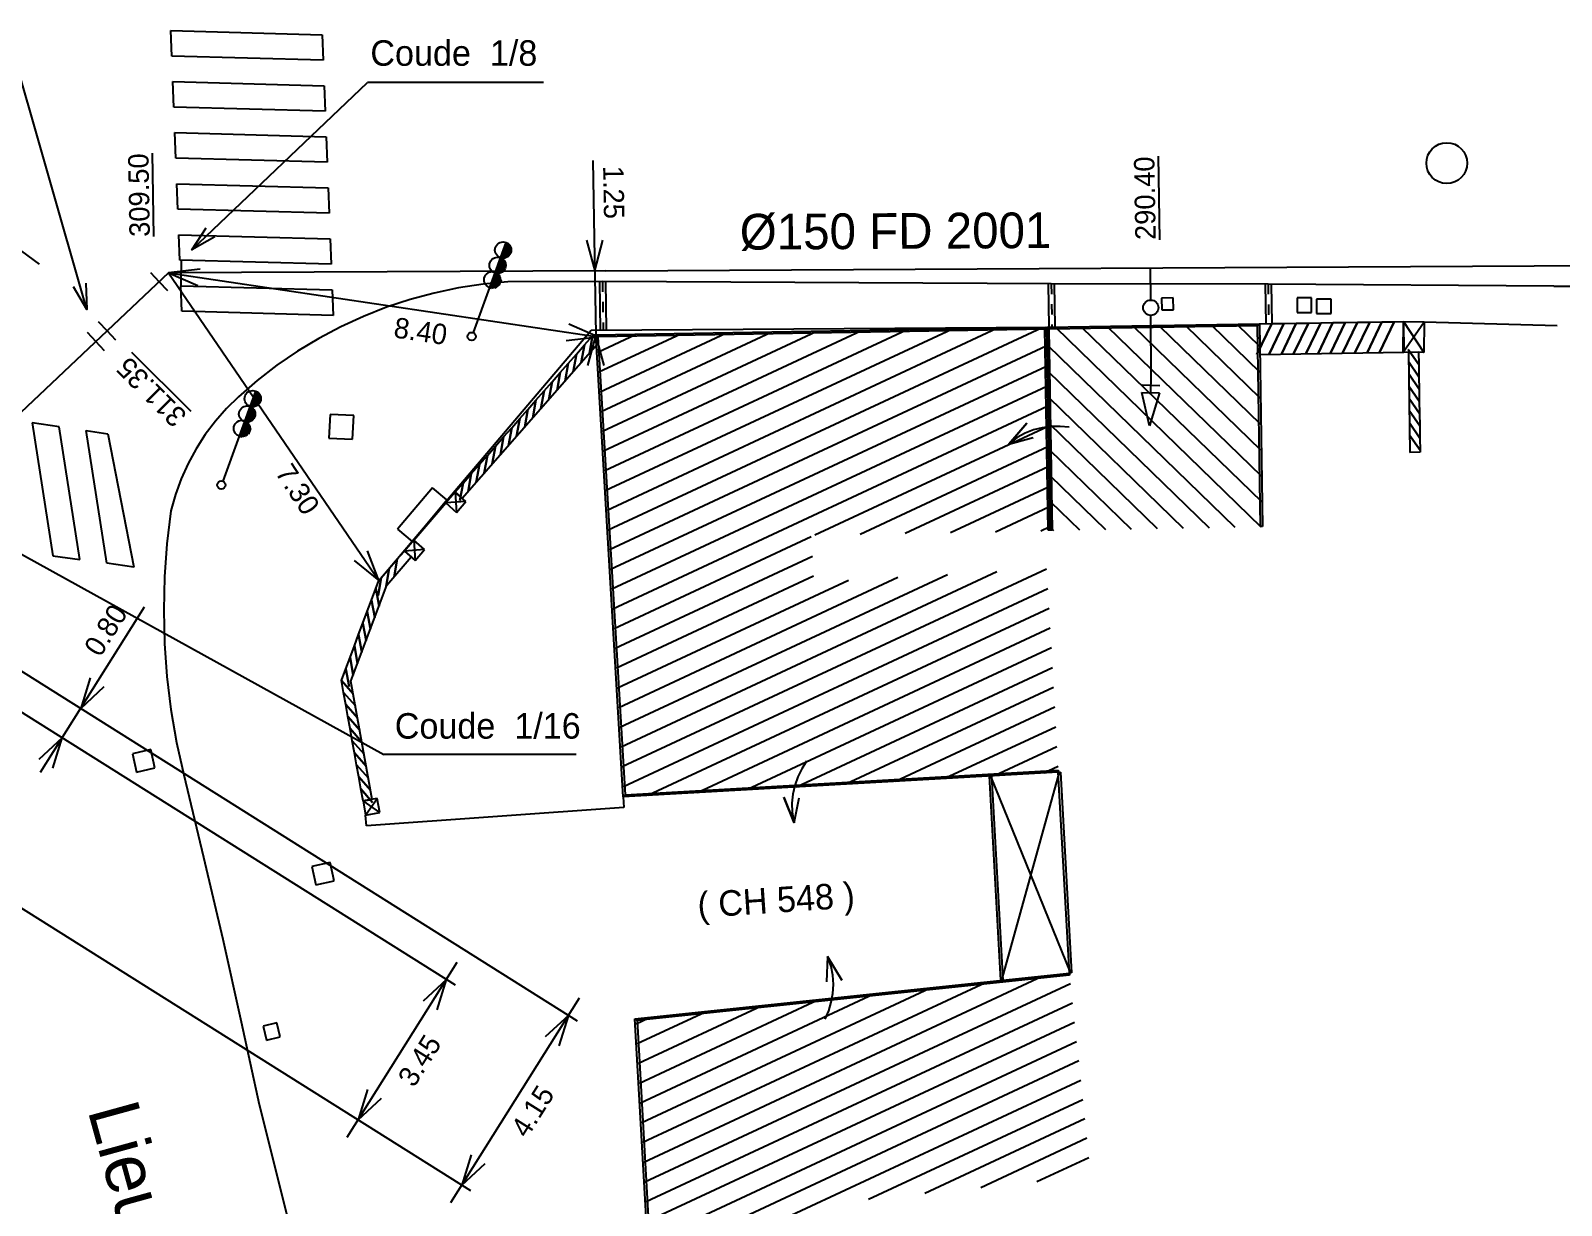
# Model space of a CAD drawing. Extents: x -215 to 206, y -120 to -34.
# Drawn here: x -129.74 to -99.75, y -107.05 to -84.04 of the extents above; entities that cross this region are included whole.
import ezdxf
from ezdxf.enums import TextEntityAlignment as Align

# ---------------------------------------------------------------- set-up
doc = ezdxf.new("R2010")
doc.units = 0
doc.header["$MEASUREMENT"] = 0
for name, color, linetype in [('C_BAT_INDI', 7, 'CONTINUOUS'), ('C_BAT_INDU', 7, 'CONTINUOUS'), ('TOP$BATI', 7, 'CONTINUOUS')]:
    doc.layers.add(name, color=color, linetype=linetype)
doc.styles.add('txt', font='TXT', dxfattribs={"height": 0.2})

# ---------------------------------------------------------------- blocks, each defined once
blk = doc.blocks.new('FLECH')
at = {"layer": 'C_BAT_INDU', "color": 1, "linetype": 'Continuous'}
blk.add_lwpolyline([(-0.1294, 0.483), (0, 0), (0.1294, 0.483)], dxfattribs=at)
blk = doc.blocks.new('FLEC')
at = {"layer": 'C_BAT_INDU', "color": 1, "linetype": 'Continuous', "xscale": 24.99905005097397, "yscale": 24.99905005097397, "zscale": 25.00093132415669, "rotation": 90.00065102824891}
blk.add_blockref('FLECH', (0, 0), dxfattribs=at)
blk = doc.blocks.new('BRANC')
at = {"layer": 'C_BAT_INDU', "color": 5, "linetype": 'Continuous'}
for p, q in [((-24.1355, 0.1509, -0.0006), (-7.9202, 4.518, -0.0013)), ((-7.9196, -4.5168, 0.0002), (-24.1355, 0.1509, -0.0006)), ((-7.9211, -0.0006, -0.0002), (0, 0)), ((-7.9202, 4.518, -0.0013), (-7.9196, -4.5168, 0.0002)), ((-4.2835, 4.5178, -0.0017), (-4.2829, -4.517, -0.0001))]:
    blk.add_line(p, q, dxfattribs=at)
blk = doc.blocks.new('*D14')
at = {"layer": 'C_BAT_INDI', "color": 4, "linetype": 'Continuous'}
blk.add_line((0, 0), (3.4423, 3.2803), dxfattribs=at)
blk.add_lwpolyline([(0.4482, 0.2544), (0, 0), (0.2757, 0.4354)], dxfattribs=at)
blk = doc.blocks.new('*D15')
at = {"layer": 'C_BAT_INDI', "color": 4, "linetype": 'Continuous'}
blk.add_line((0, 0), (-1.5389, 5.3917), dxfattribs=at)
blk.add_lwpolyline([(-0.017, 0.5151), (0, 0), (-0.2574, 0.4465)], dxfattribs=at)
blk = doc.blocks.new('*D16')
at = {"layer": 'C_BAT_INDI', "color": 4, "linetype": 'Continuous'}
blk.add_line((0, 0), (8.5068, -4.699), dxfattribs=at)
blk.add_lwpolyline([(0.3772, -0.3512), (0, 0), (0.4981, -0.1323)], dxfattribs=at)

msp = doc.modelspace()

# ---------------------------------------------------------------- linework, layer by layer
at = {"layer": 'C_BAT_INDI', "color": 4, "linetype": 'Continuous'}
for p, q in [((-119.692, -85.053, 87.146), (-123.135, -85.053, 87.146)), ((-119.048, -98.216, 87.146), (-122.815, -98.216, 87.146))]:
    msp.add_line(p, q, dxfattribs=at)
at = {"layer": 'C_BAT_INDI', "color": 1, "linetype": 'Continuous'}
for p, q in [((-118.724, -86.584, 991.352), (-118.665, -89.997, 991.352)), ((-127.037, -88.784, 991.352), (-122.915, -94.809, 999.814)), ((-127.037, -88.784, 991.352), (-118.622, -90.036, 991.352))]:
    msp.add_line(p, q, dxfattribs=at)
at = {"layer": 'C_BAT_INDI', "color": 5, "linetype": 'Continuous'}
for p, q in [((-118.47, -88.743, 991.352), (-63.352, -88.445, 997.261)), ((-118.47, -88.743, 991.352), (-127.037, -88.784, 991.352)), ((-126.788, -88.533, 991.352), (-126.787, -88.783, 991.352)), ((-107.793, -89.315, 998.871), (-107.796, -88.686, 998.871)), ((-127.037, -88.784, 991.352), (-131.67, -93.156, 999.902)), ((-127.39, -88.774, 991.352), (-127.219, -88.956, 991.352)), ((-127.047, -89.138, 991.352), (-127.219, -88.956, 991.352)), ((-126.786, -89.033, 991.352), (-126.787, -88.783, 991.352)), ((-107.784, -90.813, 998.871), (-107.791, -89.615, 998.871)), ((-128.631, -89.944, 993.776), (-128.459, -90.126, 993.776)), ((-128.412, -89.738, 993.776), (-128.241, -89.92, 993.776)), ((-128.069, -90.102, 993.776), (-128.241, -89.92, 993.776)), ((-128.287, -90.308, 993.776), (-128.459, -90.126, 993.776))]:
    msp.add_line(p, q, dxfattribs=at)
msp.add_circle((-107.792, -89.465, 998.871), 0.15, dxfattribs=at)
at = {"layer": 'C_BAT_INDU', "color": 1, "linetype": 'Continuous'}
for p, q in [((-133.029, -86.083, -283.434), (-129.569, -88.615, 90.109)), ((-134.147, -93.925, 991.553), (-119.027, -103.433, -2.612)), ((-134.282, -94.642, 991.542), (-121.422, -102.729, 145.934)), ((-129.545, -98.566, 652.035), (-127.507, -95.325, 652.035)), ((-137.144, -96.686, 991.352), (-121.12, -106.762, -62.203)), ((-123.536, -105.716, 157.07), (-121.378, -102.284, 157.07)), ((-121.503, -106.994, 8.522), (-118.983, -102.988, 8.522))]:
    msp.add_line(p, q, dxfattribs=at)
at = {"layer": 'TOP$BATI', "color": 7, "linetype": 'Continuous'}
for p, q in [((-126.972, -84.537, 991.352), (-126.992, -84.037, 991.352)), ((-126.992, -84.037, 991.352), (-124.029, -84.118, 991.352)), ((-124.029, -84.118, 991.352), (-124.009, -84.617, 991.352)), ((-124.009, -84.617, 991.352), (-126.972, -84.537, 991.352)), ((-126.932, -85.536, 991.352), (-126.952, -85.037, 991.352)), ((-126.952, -85.037, 991.352), (-123.989, -85.117, 991.352)), ((-123.989, -85.117, 991.352), (-123.969, -85.617, 991.352)), ((-123.969, -85.617, 991.352), (-126.932, -85.536, 991.352)), ((-126.892, -86.536, 991.352), (-126.912, -86.036, 991.352)), ((-126.912, -86.036, 991.352), (-123.949, -86.117, 991.352)), ((-123.949, -86.117, 991.352), (-123.929, -86.616, 991.352)), ((-123.929, -86.616, 991.352), (-126.892, -86.536, 991.352)), ((-126.852, -87.535, 991.352), (-126.872, -87.036, 991.352)), ((-126.872, -87.036, 991.352), (-123.909, -87.116, 991.352)), ((-123.909, -87.116, 991.352), (-123.889, -87.616, 991.352)), ((-123.889, -87.616, 991.352), (-126.852, -87.535, 991.352)), ((-126.812, -88.535, 991.352), (-126.832, -88.035, 991.352)), ((-126.832, -88.035, 991.352), (-123.869, -88.115, 991.352)), ((-123.869, -88.115, 991.352), (-123.849, -88.615, 991.352)), ((-120.425, -88.186, 999.506), (-121.068, -89.953, 999.506)), ((-120.509, -88.475, 999.506), (-120.413, -88.212, 999.506)), ((-120.509, -88.475, 999.506), (-120.413, -88.212, 999.506)), ((-120.413, -88.212, 999.506), (-120.509, -88.475, 999.506)), ((-120.394, -88.218, 999.506), (-120.49, -88.482, 999.506)), ((-120.471, -88.488, 999.506), (-120.376, -88.225, 999.506)), ((-120.453, -88.495, 999.506), (-120.357, -88.232, 999.506)), ((-120.357, -88.232, 999.506), (-120.453, -88.495, 999.506)), ((-120.345, -88.258, 999.506), (-120.427, -88.483, 999.506)), ((-120.42, -88.464, 999.506), (-120.352, -88.276, 999.506)), ((-120.413, -88.212, 999.506), (-120.394, -88.218, 999.506)), ((-120.34, -88.302, 999.506), (-120.401, -88.471, 999.506)), ((-120.394, -88.453, 999.506), (-120.347, -88.321, 999.506)), ((-120.376, -88.225, 999.506), (-120.357, -88.232, 999.506)), ((-120.335, -88.347, 999.506), (-120.369, -88.441, 999.506)), ((-120.357, -88.232, 999.506), (-120.345, -88.258, 999.506)), ((-120.352, -88.276, 999.506), (-120.34, -88.302, 999.506)), ((-120.347, -88.321, 999.506), (-120.335, -88.347, 999.506)), ((-123.849, -88.615, 991.352), (-126.812, -88.535, 991.352)), ((-120.618, -88.775, 999.506), (-120.516, -88.493, 999.506)), ((-120.618, -88.775, 999.506), (-120.516, -88.493, 999.506)), ((-120.516, -88.493, 999.506), (-120.618, -88.775, 999.506)), ((-120.497, -88.5, 999.506), (-120.6, -88.782, 999.506)), ((-120.581, -88.789, 999.506), (-120.478, -88.507, 999.506)), ((-120.466, -88.533, 999.506), (-120.562, -88.796, 999.506)), ((-120.555, -88.777, 999.506), (-120.466, -88.533, 999.506)), ((-120.448, -88.54, 999.506), (-120.536, -88.784, 999.506)), ((-120.529, -88.765, 999.506), (-120.448, -88.54, 999.506)), ((-120.436, -88.565, 999.506), (-120.511, -88.772, 999.506)), ((-120.497, -88.734, 999.506), (-120.449, -88.603, 999.506)), ((-120.43, -88.61, 999.506), (-120.478, -88.741, 999.506)), ((-126.772, -89.534, 991.352), (-126.792, -89.035, 991.352)), ((-126.792, -89.035, 991.352), (-123.829, -89.115, 991.352)), ((-120.871, -89.005, 998.421), (-121.353, -89.078, 998.421)), ((-120.386, -88.96, 998.421), (-120.871, -89.005, 998.421)), ((-120.618, -88.775, 999.506), (-120.728, -89.076, 999.506)), ((-120.728, -89.076, 999.506), (-120.618, -88.775, 999.506)), ((-120.728, -89.076, 999.506), (-120.618, -88.775, 999.506)), ((-120.6, -88.782, 999.506), (-120.709, -89.083, 999.506)), ((-120.709, -89.083, 999.506), (-120.683, -89.071, 999.506)), ((-120.683, -89.071, 999.506), (-120.588, -88.808, 999.506)), ((-120.569, -88.815, 999.506), (-120.665, -89.078, 999.506)), ((-120.665, -89.078, 999.506), (-120.658, -89.059, 999.506)), ((-120.658, -89.059, 999.506), (-120.569, -88.815, 999.506)), ((-120.576, -88.834, 999.506), (-120.658, -89.059, 999.506)), ((-120.658, -89.059, 999.506), (-120.62, -89.073, 999.506)), ((-120.62, -89.073, 999.506), (-120.564, -88.859, 999.506)), ((-120.545, -88.866, 999.506), (-120.613, -89.054, 999.506)), ((-120.613, -89.054, 999.506), (-120.588, -89.042, 999.506)), ((-120.588, -89.042, 999.506), (-120.533, -88.892, 999.506)), ((-120.521, -88.917, 999.506), (-120.562, -89.03, 999.506)), ((-118.535, -88.952, 998.421), (-120.386, -88.96, 998.421)), ((-118.595, -88.953, 999.177), (-118.579, -89.904, 999.177)), ((-118.535, -88.952, 999.177), (-118.532, -89.152, 999.177)), ((-109.742, -88.996, 998.421), (-118.535, -88.952, 998.421)), ((-118.475, -88.951, 999.177), (-118.459, -89.902, 999.177)), ((-109.802, -88.998, 998.814), (-109.79, -89.843, 998.814)), ((-109.742, -88.996, 998.814), (-109.739, -89.197, 998.814)), ((-105.492, -89.003, 998.421), (-109.742, -88.996, 998.421)), ((-109.682, -88.996, 998.814), (-109.67, -89.841, 998.814)), ((-105.552, -89.004, 998.632), (-105.54, -89.779, 998.632)), ((-105.492, -89.003, 998.632), (-105.489, -89.203, 998.632)), ((-99.897, -89.042, 998.421), (-105.492, -89.003, 998.421)), ((-105.432, -89.002, 998.632), (-105.42, -89.778, 998.632)), ((-99.897, -89.042, 998.421), (-95.505, -89.05, 998.421)), ((-123.829, -89.115, 991.352), (-123.809, -89.615, 991.352)), ((-122.301, -89.304, 998.421), (-122.764, -89.456, 998.421)), ((-121.83, -89.178, 998.421), (-122.301, -89.304, 998.421)), ((-121.353, -89.078, 998.421), (-121.83, -89.178, 998.421)), ((-118.528, -89.352, 995.885), (-118.525, -89.552, 995.885)), ((-107.35, -89.274, 998.851), (-107.581, -89.277, 998.851)), ((-107.581, -89.277, 998.851), (-107.578, -89.508, 998.851)), ((-107.347, -89.505, 998.851), (-107.35, -89.274, 998.851)), ((-104.64, -89.274, 998.753), (-104.925, -89.275, 998.753)), ((-104.925, -89.275, 998.753), (-104.924, -89.559, 998.753)), ((-104.64, -89.559, 998.753), (-104.64, -89.274, 998.753)), ((-104.258, -89.296, 998.753), (-104.542, -89.297, 998.753)), ((-104.542, -89.297, 998.753), (-104.542, -89.582, 998.753)), ((-104.257, -89.581, 998.753), (-104.258, -89.296, 998.753)), ((-123.809, -89.615, 991.352), (-126.772, -89.534, 991.352)), ((-123.217, -89.635, 998.421), (-123.66, -89.838, 998.421)), ((-122.764, -89.456, 998.421), (-123.217, -89.635, 998.421)), ((-109.736, -89.397, 995.285), (-109.733, -89.597, 995.285)), ((-107.578, -89.508, 998.851), (-107.347, -89.505, 998.851)), ((-105.486, -89.403, 994.88), (-105.483, -89.603, 994.88)), ((-104.924, -89.559, 998.753), (-104.64, -89.559, 998.753)), ((-104.542, -89.582, 998.753), (-104.257, -89.581, 998.753)), ((-123.66, -89.838, 998.421), (-124.091, -90.066, 998.421)), ((-122.915, -94.809, 999.814), (-118.755, -89.905, 999.814)), ((-118.755, -89.905, 999.814), (-109.83, -89.844, 999.814)), ((-118.665, -89.997, 991.352), (-109.85, -89.844, 991.352)), ((-109.85, -89.884, 991.352), (-118.622, -90.036, 991.352)), ((-118.58, -91.111, 991.352), (-116.115, -89.961, 991.352)), ((-118.557, -91.497, 991.352), (-115.23, -89.946, 991.352)), ((-118.534, -91.884, 991.352), (-114.345, -89.93, 991.352)), ((-118.522, -89.752, 992.593), (-118.519, -89.903, 992.593)), ((-118.511, -92.27, 991.352), (-113.46, -89.915, 991.352)), ((-118.489, -92.657, 991.352), (-112.576, -89.9, 991.352)), ((-118.466, -93.043, 991.352), (-111.691, -89.884, 991.352)), ((-118.443, -93.43, 991.352), (-110.806, -89.869, 991.352)), ((-118.42, -93.817, 991.352), (-109.921, -89.853, 991.352)), ((-109.801, -93.824, 991.352), (-109.87, -89.864, 991.352)), ((-109.87, -89.864, 991.352), (-109.83, -89.864, 991.352)), ((-109.85, -89.844, 991.352), (-109.85, -89.884, 991.352)), ((-109.83, -89.844, 991.352), (-105.662, -89.781, 991.352)), ((-109.761, -93.823, 991.352), (-109.83, -89.844, 991.352)), ((-109.83, -89.844, 991.352), (-109.79, -89.883, 991.352)), ((-109.79, -89.883, 991.352), (-109.83, -89.844, 991.352)), ((-109.83, -89.864, 991.352), (-109.761, -93.823, 991.352)), ((-105.702, -89.822, 991.352), (-109.79, -89.883, 991.352)), ((-109.79, -89.883, 991.352), (-109.721, -93.822, 991.352)), ((-109.73, -89.796, 991.755), (-109.729, -89.842, 991.755)), ((-109.655, -89.855, 991.352), (-105.635, -93.757, 991.352)), ((-109.146, -89.847, 991.352), (-105.624, -93.265, 991.352)), ((-108.637, -89.84, 991.352), (-105.632, -92.756, 991.352)), ((-108.128, -89.832, 991.352), (-105.64, -92.247, 991.352)), ((-107.619, -89.825, 991.352), (-105.647, -91.738, 991.352)), ((-107.11, -89.817, 991.352), (-105.655, -91.229, 991.352)), ((-106.601, -89.809, 991.352), (-105.663, -90.72, 991.352)), ((-106.091, -89.802, 991.352), (-105.67, -90.211, 991.352)), ((-105.423, -89.777, 991.352), (-105.713, -90.382, 991.352)), ((-105.713, -90.382, 991.352), (-105.423, -89.777, 991.352)), ((-105.662, -89.781, 991.352), (-105.702, -89.822, 991.352)), ((-105.702, -89.822, 991.352), (-105.662, -89.781, 991.352)), ((-105.643, -93.751, 991.352), (-105.702, -89.822, 991.352)), ((-105.662, -89.781, 991.352), (-105.423, -89.777, 991.352)), ((-105.662, -89.781, 991.352), (-105.653, -90.381, 991.352)), ((-105.662, -89.781, 991.352), (-105.603, -93.751, 991.352)), ((-105.183, -89.773, 991.352), (-105.473, -90.378, 991.352)), ((-105.473, -90.378, 991.352), (-105.183, -89.773, 991.352)), ((-105.423, -89.777, 991.352), (-105.183, -89.773, 991.352)), ((-104.943, -89.77, 991.352), (-105.233, -90.374, 991.352)), ((-105.233, -90.374, 991.352), (-104.943, -89.77, 991.352)), ((-105.183, -89.773, 991.352), (-104.943, -89.77, 991.352)), ((-104.703, -89.766, 991.352), (-104.993, -90.371, 991.352)), ((-104.993, -90.371, 991.352), (-104.703, -89.766, 991.352)), ((-104.943, -89.77, 991.352), (-104.703, -89.766, 991.352)), ((-104.463, -89.762, 991.352), (-104.753, -90.367, 991.352)), ((-104.753, -90.367, 991.352), (-104.463, -89.762, 991.352)), ((-104.703, -89.766, 991.352), (-104.463, -89.762, 991.352)), ((-104.223, -89.758, 991.352), (-104.513, -90.363, 991.352)), ((-104.513, -90.363, 991.352), (-104.223, -89.758, 991.352)), ((-104.463, -89.762, 991.352), (-104.223, -89.758, 991.352)), ((-103.983, -89.754, 991.352), (-104.273, -90.359, 991.352)), ((-104.273, -90.359, 991.352), (-103.983, -89.754, 991.352)), ((-104.223, -89.758, 991.352), (-103.983, -89.754, 991.352)), ((-103.743, -89.75, 991.352), (-104.033, -90.355, 991.352)), ((-104.033, -90.355, 991.352), (-103.743, -89.75, 991.352)), ((-103.983, -89.754, 991.352), (-103.743, -89.75, 991.352)), ((-103.503, -89.746, 991.352), (-103.793, -90.351, 991.352)), ((-103.793, -90.351, 991.352), (-103.503, -89.746, 991.352)), ((-103.743, -89.75, 991.352), (-103.503, -89.746, 991.352)), ((-103.263, -89.743, 991.352), (-103.553, -90.347, 991.352)), ((-103.553, -90.347, 991.352), (-103.263, -89.743, 991.352)), ((-103.503, -89.746, 991.352), (-103.263, -89.743, 991.352)), ((-103.023, -89.739, 991.352), (-103.313, -90.344, 991.352)), ((-103.313, -90.344, 991.352), (-103.023, -89.739, 991.352)), ((-103.263, -89.743, 991.352), (-103.023, -89.739, 991.352)), ((-103.023, -89.739, 991.352), (-102.843, -89.736, 991.352)), ((-102.85, -90.335, 998.741), (-102.843, -89.736, 998.741)), ((-102.85, -90.335, 998.741), (-102.438, -89.74, 998.741)), ((-102.843, -89.736, 998.741), (-102.833, -90.336, 998.741)), ((-102.843, -89.736, 998.741), (-102.438, -89.74, 998.741)), ((-102.843, -89.736, 998.741), (-102.445, -90.34, 998.741)), ((-102.438, -89.74, 998.741), (-102.445, -90.34, 998.741)), ((-102.438, -89.74, 998.704), (-99.833, -89.816, 998.704)), ((-124.091, -90.066, 998.421), (-124.508, -90.318, 998.421)), ((-121.286, -93.199, 991.352), (-118.629, -90.175, 991.352)), ((-119.045, -90.376, 991.352), (-118.886, -90.196, 991.352)), ((-118.886, -90.196, 991.352), (-118.949, -90.54, 991.352)), ((-118.949, -90.54, 991.352), (-118.886, -90.196, 991.352)), ((-118.886, -90.196, 991.352), (-118.728, -90.015, 991.352)), ((-118.728, -90.015, 991.352), (-118.791, -90.359, 991.352)), ((-118.791, -90.359, 991.352), (-118.728, -90.015, 991.352)), ((-118.728, -90.015, 991.352), (-118.715, -90, 991.352)), ((-118.715, -90, 991.352), (-118.665, -89.997, 991.352)), ((-118.665, -89.997, 991.352), (-118.653, -90.177, 991.352)), ((-118.129, -99.05, 991.352), (-118.665, -89.997, 991.352)), ((-118.665, -89.997, 991.352), (-118.622, -90.036, 991.352)), ((-118.622, -90.036, 991.352), (-118.665, -89.997, 991.352)), ((-118.626, -90.338, 991.352), (-117.885, -89.992, 991.352)), ((-118.622, -90.036, 991.352), (-118.092, -99.008, 991.352)), ((-118.603, -90.724, 991.352), (-117, -89.977, 991.352)), ((-118.397, -94.203, 991.352), (-109.842, -90.214, 991.352)), ((-109.81, -90.207, 991.352), (-106.142, -93.766, 991.352)), ((-124.508, -90.318, 998.421), (-124.911, -90.593, 998.421)), ((-119.362, -90.736, 991.352), (-119.203, -90.556, 991.352)), ((-119.203, -90.556, 991.352), (-119.266, -90.9, 991.352)), ((-119.266, -90.9, 991.352), (-119.203, -90.556, 991.352)), ((-119.203, -90.556, 991.352), (-119.045, -90.376, 991.352)), ((-119.045, -90.376, 991.352), (-119.108, -90.72, 991.352)), ((-119.108, -90.72, 991.352), (-119.045, -90.376, 991.352)), ((-105.653, -90.381, 991.352), (-102.833, -90.336, 991.352)), ((-102.445, -90.34, 998.741), (-102.85, -90.335, 998.741)), ((-102.445, -90.34, 998.741), (-102.85, -90.335, 998.741)), ((-102.541, -90.579, 998.741), (-102.746, -90.282, 998.741)), ((-102.746, -90.282, 998.741), (-102.541, -90.579, 998.741)), ((-102.545, -90.339, 998.741), (-102.745, -90.342, 998.741)), ((-102.745, -90.342, 998.741), (-102.715, -92.301, 998.741)), ((-102.538, -90.819, 998.741), (-102.742, -90.521, 998.741)), ((-102.742, -90.521, 998.741), (-102.538, -90.819, 998.741)), ((-102.545, -90.339, 998.741), (-102.541, -90.579, 998.741)), ((-124.911, -90.593, 998.421), (-125.297, -90.89, 998.421)), ((-119.52, -90.917, 991.352), (-119.362, -90.736, 991.352)), ((-119.362, -90.736, 991.352), (-119.424, -91.081, 991.352)), ((-119.424, -91.081, 991.352), (-119.362, -90.736, 991.352)), ((-118.374, -94.59, 991.352), (-109.835, -90.608, 991.352)), ((-109.801, -90.717, 991.352), (-106.65, -93.775, 991.352)), ((-102.534, -91.059, 998.741), (-102.739, -90.761, 998.741)), ((-102.739, -90.761, 998.741), (-102.534, -91.059, 998.741)), ((-102.541, -90.579, 998.741), (-102.538, -90.819, 998.741)), ((-102.538, -90.819, 998.741), (-102.534, -91.059, 998.741)), ((-125.332, -91.098, 991.352), (-125.975, -92.865, 991.352)), ((-125.297, -90.89, 998.421), (-125.666, -91.209, 998.421)), ((-125.416, -91.387, 991.352), (-125.32, -91.124, 991.352)), ((-125.416, -91.387, 991.352), (-125.32, -91.124, 991.352)), ((-125.32, -91.124, 991.352), (-125.416, -91.387, 991.352)), ((-125.301, -91.131, 991.352), (-125.397, -91.394, 991.352)), ((-125.378, -91.401, 991.352), (-125.283, -91.138, 991.352)), ((-125.36, -91.407, 991.352), (-125.264, -91.144, 991.352)), ((-125.264, -91.144, 991.352), (-125.36, -91.407, 991.352)), ((-125.252, -91.17, 991.352), (-125.334, -91.395, 991.352)), ((-125.32, -91.124, 991.352), (-125.301, -91.131, 991.352)), ((-125.283, -91.138, 991.352), (-125.264, -91.144, 991.352)), ((-125.264, -91.144, 991.352), (-125.252, -91.17, 991.352)), ((-119.837, -91.277, 991.352), (-119.678, -91.097, 991.352)), ((-119.678, -91.097, 991.352), (-119.741, -91.441, 991.352)), ((-119.741, -91.441, 991.352), (-119.678, -91.097, 991.352)), ((-119.678, -91.097, 991.352), (-119.52, -90.917, 991.352)), ((-119.52, -90.917, 991.352), (-119.583, -91.261, 991.352)), ((-119.583, -91.261, 991.352), (-119.52, -90.917, 991.352)), ((-118.352, -94.976, 991.352), (-109.828, -91.002, 991.352)), ((-102.531, -91.298, 998.741), (-102.735, -91.001, 998.741)), ((-102.735, -91.001, 998.741), (-102.531, -91.298, 998.741)), ((-102.534, -91.059, 998.741), (-102.531, -91.298, 998.741)), ((-125.901, -91.44, 998.421), (-126.118, -91.687, 998.421)), ((-125.666, -91.209, 998.421), (-125.901, -91.44, 998.421)), ((-125.525, -91.688, 991.352), (-125.423, -91.406, 991.352)), ((-125.525, -91.688, 991.352), (-125.423, -91.406, 991.352)), ((-125.423, -91.406, 991.352), (-125.525, -91.688, 991.352)), ((-125.404, -91.413, 991.352), (-125.507, -91.695, 991.352)), ((-125.488, -91.701, 991.352), (-125.385, -91.419, 991.352)), ((-125.373, -91.445, 991.352), (-125.469, -91.708, 991.352)), ((-125.462, -91.689, 991.352), (-125.373, -91.445, 991.352)), ((-125.355, -91.452, 991.352), (-125.443, -91.696, 991.352)), ((-125.436, -91.677, 991.352), (-125.355, -91.452, 991.352)), ((-125.327, -91.377, 991.352), (-125.259, -91.189, 991.352)), ((-125.247, -91.214, 991.352), (-125.308, -91.384, 991.352)), ((-125.302, -91.365, 991.352), (-125.254, -91.233, 991.352)), ((-125.242, -91.259, 991.352), (-125.276, -91.353, 991.352)), ((-125.259, -91.189, 991.352), (-125.247, -91.214, 991.352)), ((-125.254, -91.233, 991.352), (-125.242, -91.259, 991.352)), ((-120.154, -91.638, 991.352), (-119.995, -91.457, 991.352)), ((-119.995, -91.457, 991.352), (-120.058, -91.802, 991.352)), ((-120.058, -91.802, 991.352), (-119.995, -91.457, 991.352)), ((-119.995, -91.457, 991.352), (-119.837, -91.277, 991.352)), ((-119.837, -91.277, 991.352), (-119.9, -91.621, 991.352)), ((-119.9, -91.621, 991.352), (-119.837, -91.277, 991.352)), ((-118.329, -95.363, 991.352), (-109.821, -91.396, 991.352)), ((-109.792, -91.227, 991.352), (-107.158, -93.783, 991.352)), ((-102.527, -91.538, 998.741), (-102.731, -91.241, 998.741)), ((-102.731, -91.241, 998.741), (-102.527, -91.538, 998.741)), ((-102.531, -91.298, 998.741), (-102.527, -91.538, 998.741)), ((-129.178, -91.797, 991.352), (-129.706, -91.72, 991.352)), ((-129.706, -91.72, 991.352), (-129.301, -94.324, 991.352)), ((-126.118, -91.687, 998.421), (-126.317, -91.95, 998.421)), ((-125.525, -91.688, 991.352), (-125.635, -91.988, 991.352)), ((-125.635, -91.988, 991.352), (-125.525, -91.688, 991.352)), ((-125.635, -91.988, 991.352), (-125.525, -91.688, 991.352)), ((-125.507, -91.695, 991.352), (-125.616, -91.995, 991.352)), ((-125.59, -91.983, 991.352), (-125.495, -91.72, 991.352)), ((-125.476, -91.727, 991.352), (-125.572, -91.99, 991.352)), ((-125.565, -91.971, 991.352), (-125.476, -91.727, 991.352)), ((-125.483, -91.746, 991.352), (-125.565, -91.971, 991.352)), ((-125.343, -91.478, 991.352), (-125.418, -91.684, 991.352)), ((-125.404, -91.647, 991.352), (-125.356, -91.515, 991.352)), ((-125.337, -91.522, 991.352), (-125.385, -91.654, 991.352)), ((-123.87, -91.557, 999.662), (-123.892, -92.019, 999.662)), ((-123.408, -91.579, 999.662), (-123.87, -91.557, 999.662)), ((-123.43, -92.042, 999.662), (-123.408, -91.579, 999.662)), ((-120.312, -91.818, 991.352), (-120.154, -91.638, 991.352)), ((-120.154, -91.638, 991.352), (-120.217, -91.982, 991.352)), ((-120.217, -91.982, 991.352), (-120.154, -91.638, 991.352)), ((-110.573, -92.137, 991.352), (-110.22, -91.726, 991.352)), ((-110.22, -91.726, 991.352), (-110.573, -92.137, 991.352)), ((-109.783, -91.737, 991.352), (-107.666, -93.792, 991.352)), ((-102.523, -91.778, 998.741), (-102.728, -91.481, 998.741)), ((-102.728, -91.481, 998.741), (-102.523, -91.778, 998.741)), ((-102.52, -92.018, 998.741), (-102.724, -91.721, 998.741)), ((-102.724, -91.721, 998.741), (-102.52, -92.018, 998.741)), ((-102.527, -91.538, 998.741), (-102.523, -91.778, 998.741)), ((-128.773, -94.398, 991.352), (-129.178, -91.797, 991.352)), ((-128.244, -94.472, 991.352), (-128.649, -91.874, 991.352)), ((-128.649, -91.874, 991.352), (-128.224, -91.936, 991.352)), ((-128.224, -91.936, 991.352), (-127.716, -94.546, 991.352)), ((-126.317, -91.95, 998.421), (-126.495, -92.227, 998.421)), ((-125.616, -91.995, 991.352), (-125.59, -91.983, 991.352)), ((-125.572, -91.99, 991.352), (-125.565, -91.971, 991.352)), ((-125.565, -91.971, 991.352), (-125.527, -91.985, 991.352)), ((-125.527, -91.985, 991.352), (-125.471, -91.771, 991.352)), ((-125.452, -91.778, 991.352), (-125.52, -91.966, 991.352)), ((-125.52, -91.966, 991.352), (-125.495, -91.954, 991.352)), ((-125.495, -91.954, 991.352), (-125.44, -91.804, 991.352)), ((-125.428, -91.83, 991.352), (-125.469, -91.942, 991.352)), ((-123.892, -92.019, 999.662), (-123.43, -92.042, 999.662)), ((-120.629, -92.178, 991.352), (-120.471, -91.998, 991.352)), ((-120.471, -91.998, 991.352), (-120.533, -92.342, 991.352)), ((-120.533, -92.342, 991.352), (-120.471, -91.998, 991.352)), ((-120.471, -91.998, 991.352), (-120.312, -91.818, 991.352)), ((-120.312, -91.818, 991.352), (-120.375, -92.162, 991.352)), ((-120.375, -92.162, 991.352), (-120.312, -91.818, 991.352)), ((-114.372, -93.915, 991.352), (-109.815, -91.79, 991.352)), ((-110.573, -92.137, 991.352), (-110.097, -92.005, 991.352)), ((-110.412, -92.007, 991.352), (-110.573, -92.137, 991.352)), ((-110.255, -91.925, 991.352), (-110.412, -92.007, 991.352)), ((-110.089, -91.861, 991.352), (-110.255, -91.925, 991.352)), ((-109.917, -91.817, 991.352), (-110.089, -91.861, 991.352)), ((-109.742, -91.793, 991.352), (-109.917, -91.817, 991.352)), ((-109.564, -91.79, 991.352), (-109.742, -91.793, 991.352)), ((-109.388, -91.808, 991.352), (-109.564, -91.79, 991.352)), ((-102.516, -92.258, 998.741), (-102.721, -91.961, 998.741)), ((-102.721, -91.961, 998.741), (-102.516, -92.258, 998.741)), ((-102.523, -91.778, 998.741), (-102.52, -92.018, 998.741)), ((-102.52, -92.018, 998.741), (-102.516, -92.258, 998.741)), ((-126.495, -92.227, 998.421), (-126.652, -92.517, 998.421)), ((-120.946, -92.539, 991.352), (-120.787, -92.359, 991.352)), ((-120.787, -92.359, 991.352), (-120.85, -92.703, 991.352)), ((-120.85, -92.703, 991.352), (-120.787, -92.359, 991.352)), ((-120.787, -92.359, 991.352), (-120.629, -92.178, 991.352)), ((-120.629, -92.178, 991.352), (-120.692, -92.523, 991.352)), ((-120.692, -92.523, 991.352), (-120.629, -92.178, 991.352)), ((-113.487, -93.9, 991.352), (-109.808, -92.184, 991.352)), ((-109.774, -92.248, 991.352), (-108.174, -93.801, 991.352)), ((-102.516, -92.298, 998.741), (-102.715, -92.301, 998.741)), ((-102.516, -92.258, 998.741), (-102.516, -92.298, 998.741)), ((-126.652, -92.517, 998.421), (-126.788, -92.817, 998.421)), ((-121.104, -92.719, 991.352), (-120.946, -92.539, 991.352)), ((-120.946, -92.539, 991.352), (-121.009, -92.883, 991.352)), ((-121.009, -92.883, 991.352), (-120.946, -92.539, 991.352)), ((-112.602, -93.884, 991.352), (-109.801, -92.578, 991.352)), ((-126.788, -92.817, 998.421), (-126.901, -93.126, 998.421)), ((-121.421, -93.08, 991.352), (-121.263, -92.9, 991.352)), ((-121.263, -92.9, 991.352), (-121.326, -93.244, 991.352)), ((-121.326, -93.244, 991.352), (-121.263, -92.9, 991.352)), ((-121.263, -92.9, 991.352), (-121.104, -92.719, 991.352)), ((-121.104, -92.719, 991.352), (-121.167, -93.063, 991.352)), ((-121.167, -93.063, 991.352), (-121.104, -92.719, 991.352)), ((-109.765, -92.758, 991.352), (-108.681, -93.81, 991.352)), ((-126.901, -93.126, 998.421), (-126.991, -93.443, 998.421)), ((-121.866, -92.996, 999.689), (-122.547, -93.807, 999.689)), ((-122.265, -94.043, 999.689), (-121.585, -93.232, 999.689)), ((-121.585, -93.232, 999.689), (-121.866, -92.996, 999.689)), ((-121.421, -93.08, 991.352), (-121.605, -93.291, 991.352)), ((-121.21, -93.263, 991.352), (-121.605, -93.291, 991.352)), ((-121.421, -93.08, 991.352), (-121.286, -93.199, 991.352)), ((-121.21, -93.263, 991.352), (-121.421, -93.08, 991.352)), ((-121.421, -93.08, 991.352), (-121.393, -93.475, 991.352)), ((-121.393, -93.475, 991.352), (-121.21, -93.263, 991.352)), ((-121.393, -93.475, 991.352), (-121.21, -93.263, 991.352)), ((-111.717, -93.869, 991.352), (-109.794, -92.972, 991.352)), ((-109.757, -93.268, 991.352), (-109.189, -93.819, 991.352)), ((-126.991, -93.443, 998.421), (-127.069, -94.09, 998.421)), ((-122.231, -94.02, 991.352), (-121.605, -93.291, 991.352)), ((-121.605, -93.291, 991.352), (-121.393, -93.475, 991.352)), ((-110.832, -93.853, 991.352), (-109.787, -93.366, 991.352)), ((-122.547, -93.807, 999.689), (-122.265, -94.043, 999.689)), ((-109.948, -93.838, 991.352), (-109.78, -93.76, 991.352)), ((-109.761, -93.823, 991.352), (-109.801, -93.824, 991.352)), ((-109.721, -93.822, 991.352), (-109.761, -93.823, 991.352)), ((-109.748, -93.778, 991.352), (-109.697, -93.828, 991.352)), ((-105.603, -93.751, 991.352), (-105.643, -93.751, 991.352)), ((-127.069, -94.09, 998.421), (-127.116, -94.74, 998.421)), ((-122.231, -94.02, 999.998), (-122.415, -94.232, 999.998)), ((-122.02, -94.203, 999.998), (-122.231, -94.02, 999.998)), ((-122.231, -94.02, 999.998), (-122.203, -94.415, 999.998)), ((-118.306, -95.749, 991.352), (-114.443, -93.948, 991.352)), ((-129.301, -94.324, 991.352), (-128.773, -94.398, 991.352)), ((-122.757, -94.902, 999.998), (-122.279, -94.349, 999.998)), ((-122.712, -94.575, 999.998), (-122.555, -94.393, 999.998)), ((-122.555, -94.393, 999.998), (-122.615, -94.738, 999.998)), ((-122.615, -94.738, 999.998), (-122.555, -94.393, 999.998)), ((-122.555, -94.393, 999.998), (-122.415, -94.232, 999.998)), ((-122.02, -94.203, 999.998), (-122.415, -94.232, 999.998)), ((-122.415, -94.232, 991.352), (-122.279, -94.349, 991.352)), ((-122.415, -94.232, 999.998), (-122.203, -94.415, 999.998)), ((-122.203, -94.415, 999.998), (-122.02, -94.203, 999.998)), ((-122.203, -94.415, 999.998), (-122.02, -94.203, 999.998)), ((-118.283, -96.136, 991.352), (-114.42, -94.335, 991.352)), ((-127.716, -94.546, 991.352), (-128.244, -94.472, 991.352)), ((-127.116, -94.74, 998.421), (-127.131, -95.392, 998.421)), ((-122.869, -94.756, 999.998), (-122.929, -95.101, 999.998)), ((-122.929, -95.101, 999.998), (-122.869, -94.756, 999.998)), ((-122.915, -94.809, 999.998), (-122.869, -94.756, 999.998)), ((-122.869, -94.756, 999.998), (-122.712, -94.575, 999.998)), ((-122.712, -94.575, 999.998), (-122.772, -94.919, 999.998)), ((-122.772, -94.919, 999.998), (-122.712, -94.575, 999.998)), ((-118.26, -96.523, 991.352), (-114.397, -94.721, 991.352)), ((-118.215, -97.296, 991.352), (-112.746, -94.746, 991.352)), ((-118.192, -97.682, 991.352), (-111.776, -94.691, 991.352)), ((-118.169, -98.069, 991.352), (-110.807, -94.636, 991.352)), ((-118.146, -98.455, 991.352), (-109.837, -94.581, 991.352)), ((-123.461, -96.783, 999.998), (-122.757, -94.902, 999.998)), ((-123.058, -95.193, 999.998), (-122.974, -94.969, 999.998)), ((-122.974, -94.969, 999.998), (-122.915, -94.809, 999.998)), ((-122.974, -94.969, 999.998), (-122.911, -95.312, 999.998)), ((-122.911, -95.312, 999.998), (-122.974, -94.969, 999.998)), ((-118.237, -96.909, 991.352), (-113.716, -94.8, 991.352)), ((-118.123, -98.842, 991.352), (-109.806, -94.964, 991.352)), ((-123.142, -95.418, 999.998), (-123.058, -95.193, 999.998)), ((-123.058, -95.193, 999.998), (-122.995, -95.537, 999.998)), ((-122.995, -95.537, 999.998), (-123.058, -95.193, 999.998)), ((-117.644, -99.016, 991.352), (-109.784, -95.351, 991.352)), ((-127.131, -95.392, 998.421), (-127.115, -96.043, 998.421)), ((-123.311, -95.868, 999.998), (-123.227, -95.643, 999.998)), ((-123.227, -95.643, 999.998), (-123.142, -95.418, 999.998)), ((-123.227, -95.643, 999.998), (-123.163, -95.987, 999.998)), ((-123.163, -95.987, 999.998), (-123.227, -95.643, 999.998)), ((-123.142, -95.418, 999.998), (-123.079, -95.762, 999.998)), ((-123.079, -95.762, 999.998), (-123.142, -95.418, 999.998)), ((-123.395, -96.092, 999.998), (-123.311, -95.868, 999.998)), ((-123.311, -95.868, 999.998), (-123.247, -96.212, 999.998)), ((-123.247, -96.212, 999.998), (-123.311, -95.868, 999.998)), ((-116.674, -98.961, 991.352), (-109.762, -95.738, 991.352)), ((-127.115, -96.043, 998.421), (-127.067, -96.693, 998.421)), ((-123.479, -96.317, 999.998), (-123.395, -96.092, 999.998)), ((-123.395, -96.092, 999.998), (-123.332, -96.436, 999.998)), ((-123.332, -96.436, 999.998), (-123.395, -96.092, 999.998)), ((-115.704, -98.905, 991.352), (-109.74, -96.125, 991.352)), ((-123.647, -96.766, 999.998), (-123.563, -96.542, 999.998)), ((-123.563, -96.542, 999.998), (-123.479, -96.317, 999.998)), ((-123.563, -96.542, 999.998), (-123.5, -96.886, 999.998)), ((-123.5, -96.886, 999.998), (-123.563, -96.542, 999.998)), ((-123.479, -96.317, 999.998), (-123.416, -96.661, 999.998)), ((-123.416, -96.661, 999.998), (-123.479, -96.317, 999.998)), ((-114.734, -98.85, 991.352), (-109.718, -96.512, 991.352)), ((-127.067, -96.693, 998.421), (-126.988, -97.339, 998.421)), ((-123.647, -96.767, 999.998), (-123.647, -96.766, 999.998)), ((-123.605, -97.003, 999.998), (-123.647, -96.767, 999.998)), ((-123.647, -96.767, 999.998), (-123.417, -97.03, 999.998)), ((-123.417, -97.03, 999.998), (-123.647, -96.767, 999.998)), ((-123.047, -99.097, 999.998), (-123.461, -96.783, 999.998)), ((-123.563, -97.239, 999.998), (-123.605, -97.003, 999.998)), ((-123.605, -97.003, 999.998), (-123.375, -97.267, 999.998)), ((-123.375, -97.267, 999.998), (-123.605, -97.003, 999.998)), ((-113.764, -98.795, 991.352), (-109.696, -96.898, 991.352)), ((-126.988, -97.339, 998.421), (-126.878, -97.982, 998.421)), ((-123.52, -97.475, 999.998), (-123.563, -97.239, 999.998)), ((-123.563, -97.239, 999.998), (-123.333, -97.503, 999.998)), ((-123.333, -97.503, 999.998), (-123.563, -97.239, 999.998)), ((-112.794, -98.74, 991.352), (-109.674, -97.285, 991.352)), ((-123.478, -97.712, 999.998), (-123.52, -97.475, 999.998)), ((-123.52, -97.475, 999.998), (-123.29, -97.739, 999.998)), ((-123.29, -97.739, 999.998), (-123.52, -97.475, 999.998)), ((-123.436, -97.948, 999.998), (-123.478, -97.712, 999.998)), ((-123.478, -97.712, 999.998), (-123.248, -97.975, 999.998)), ((-123.248, -97.975, 999.998), (-123.478, -97.712, 999.998)), ((-111.824, -98.685, 991.352), (-109.653, -97.673, 991.352)), ((-126.878, -97.982, 998.421), (-126.738, -98.618, 998.421)), ((-123.394, -98.184, 999.998), (-123.436, -97.948, 999.998)), ((-123.436, -97.948, 999.998), (-123.206, -98.212, 999.998)), ((-123.206, -98.212, 999.998), (-123.436, -97.948, 999.998)), ((-110.854, -98.63, 991.352), (-109.63, -98.059, 991.352)), ((-127.385, -98.123, 1230.84), (-127.744, -98.204, 1230.84)), ((-127.744, -98.204, 1230.84), (-127.663, -98.563, 1230.84)), ((-127.304, -98.482, 1230.84), (-127.385, -98.123, 1230.84)), ((-123.351, -98.42, 999.998), (-123.394, -98.184, 999.998)), ((-123.394, -98.184, 999.998), (-123.164, -98.448, 999.998)), ((-123.164, -98.448, 999.998), (-123.394, -98.184, 999.998)), ((-114.535, -98.347, 991.352), (-114.63, -98.497, 991.352)), ((-127.663, -98.563, 1230.84), (-127.304, -98.482, 1230.84)), ((-126.738, -98.618, 998.421), (-126.349, -100.227, 998.421)), ((-123.309, -98.657, 999.998), (-123.351, -98.42, 999.998)), ((-123.351, -98.42, 999.998), (-123.121, -98.684, 999.998)), ((-123.121, -98.684, 999.998), (-123.351, -98.42, 999.998)), ((-123.267, -98.893, 999.998), (-123.309, -98.657, 999.998)), ((-123.309, -98.657, 999.998), (-123.079, -98.92, 999.998)), ((-123.079, -98.92, 999.998), (-123.309, -98.657, 999.998)), ((-109.603, -98.566, 991.352), (-118.129, -99.05, 991.352)), ((-118.092, -99.008, 991.352), (-109.606, -98.526, 991.352)), ((-114.708, -98.657, 991.352), (-114.766, -98.824, 991.352)), ((-114.63, -98.497, 991.352), (-114.708, -98.657, 991.352)), ((-110.951, -98.643, 991.352), (-110.911, -98.641, 991.352)), ((-110.73, -102.641, 991.352), (-110.951, -98.643, 991.352)), ((-110.931, -98.642, 991.352), (-109.366, -102.499, 991.352)), ((-110.911, -98.641, 991.352), (-110.69, -102.639, 991.352)), ((-110.71, -102.64, 991.352), (-109.583, -98.565, 991.352)), ((-109.884, -98.575, 991.352), (-109.609, -98.446, 991.352)), ((-109.606, -98.526, 991.352), (-109.603, -98.566, 991.352)), ((-109.603, -98.566, 991.352), (-109.563, -98.564, 991.352)), ((-109.386, -102.5, 991.352), (-109.603, -98.566, 991.352)), ((-109.563, -98.564, 991.352), (-109.346, -102.498, 991.352)), ((-123.225, -99.129, 999.998), (-123.267, -98.893, 999.998)), ((-123.267, -98.893, 999.998), (-123.037, -99.157, 999.998)), ((-123.037, -99.157, 999.998), (-123.267, -98.893, 999.998)), ((-114.766, -98.824, 991.352), (-114.804, -98.997, 991.352)), ((-123.225, -99.129, 999.998), (-123.047, -99.097, 999.998)), ((-122.949, -99.08, 999.998), (-123.224, -99.129, 999.998)), ((-123.224, -99.129, 999.998), (-123.175, -99.405, 999.998)), ((-122.899, -99.356, 999.998), (-123.224, -99.129, 999.998)), ((-123.224, -99.129, 999.998), (-123.175, -99.405, 999.998)), ((-123.175, -99.405, 999.998), (-122.949, -99.08, 999.998)), ((-118.115, -99.259, 999.998), (-123.156, -99.613, 999.998)), ((-122.899, -99.356, 999.998), (-122.949, -99.08, 999.998)), ((-118.129, -99.05, 991.352), (-118.092, -99.008, 991.352)), ((-118.092, -99.008, 991.352), (-118.129, -99.05, 991.352)), ((-118.129, -99.05, 999.998), (-118.115, -99.259, 999.998)), ((-114.776, -99.554, 991.352), (-114.984, -99.053, 991.352)), ((-114.984, -99.053, 991.352), (-114.776, -99.554, 991.352)), ((-114.804, -98.997, 991.352), (-114.822, -99.174, 991.352)), ((-114.822, -99.174, 991.352), (-114.818, -99.351, 991.352)), ((-114.776, -99.554, 991.352), (-114.679, -99.069, 991.352)), ((-123.175, -99.405, 999.998), (-122.899, -99.356, 999.998)), ((-123.156, -99.613, 999.998), (-123.175, -99.405, 999.998)), ((-114.818, -99.351, 991.352), (-114.776, -99.554, 991.352)), ((-126.349, -100.227, 998.421), (-125.973, -101.839, 998.421)), ((-123.872, -100.331, 999.885), (-124.231, -100.412, 999.885)), ((-124.231, -100.412, 999.885), (-124.15, -100.772, 999.885)), ((-123.791, -100.691, 999.885), (-123.872, -100.331, 999.885)), ((-124.15, -100.772, 999.885), (-123.791, -100.691, 999.885)), ((-125.973, -101.839, 998.421), (-125.612, -103.454, 998.421)), ((-114.127, -102.176, 991.352), (-114.145, -102.67, 991.352)), ((-114.053, -102.369, 991.352), (-114.127, -102.176, 991.352)), ((-114.127, -102.176, 991.352), (-113.842, -102.637, 991.352)), ((-113.842, -102.637, 991.352), (-114.127, -102.176, 991.352)), ((-117.899, -103.395, 1000.225), (-109.386, -102.501, 1000.225)), ((-109.381, -102.541, 1000.225), (-117.857, -103.431, 1000.225)), ((-117.722, -106.202, 991.352), (-109.92, -102.564, 991.352)), ((-114.021, -102.544, 991.352), (-114.053, -102.369, 991.352)), ((-114.01, -102.721, 991.352), (-114.021, -102.544, 991.352)), ((-109.346, -102.498, 991.352), (-109.386, -102.5, 991.352)), ((-109.386, -102.501, 1000.225), (-109.381, -102.541, 1000.225)), ((-117.766, -105.428, 991.352), (-112.119, -102.795, 991.352)), ((-117.744, -105.815, 991.352), (-111.019, -102.679, 991.352)), ((-117.701, -106.589, 991.352), (-109.364, -102.702, 991.352)), ((-114.02, -102.898, 991.352), (-114.01, -102.721, 991.352)), ((-110.69, -102.639, 991.352), (-110.73, -102.641, 991.352)), ((-117.831, -104.267, 991.352), (-115.417, -103.141, 991.352)), ((-117.809, -104.654, 991.352), (-114.318, -103.026, 991.352)), ((-117.788, -105.041, 991.352), (-113.218, -102.91, 991.352)), ((-117.679, -106.976, 991.352), (-109.324, -103.08, 991.352)), ((-114.102, -103.243, 991.352), (-114.051, -103.073, 991.352)), ((-114.051, -103.073, 991.352), (-114.02, -102.898, 991.352)), ((-125.612, -103.454, 998.421), (-125.263, -105.072, 998.421)), ((-117.547, -109.646, 1000.225), (-117.899, -103.395, 1000.225)), ((-117.899, -103.395, 1000.225), (-117.857, -103.431, 1000.225)), ((-117.857, -103.431, 1000.225), (-117.899, -103.395, 1000.225)), ((-117.875, -103.493, 991.352), (-117.616, -103.372, 991.352)), ((-117.857, -103.431, 1000.225), (-117.51, -109.604, 1000.225)), ((-117.853, -103.88, 991.352), (-116.517, -103.257, 991.352)), ((-117.657, -107.363, 991.352), (-109.284, -103.459, 991.352)), ((-114.172, -103.406, 991.352), (-114.102, -103.243, 991.352)), ((-124.912, -103.475, 999.9), (-125.184, -103.541, 999.9)), ((-125.184, -103.541, 999.9), (-125.118, -103.813, 999.9)), ((-125.118, -103.813, 999.9), (-124.846, -103.747, 999.9)), ((-124.846, -103.747, 999.9), (-124.912, -103.475, 999.9)), ((-117.635, -107.751, 991.352), (-109.244, -103.838, 991.352)), ((-117.614, -108.138, 991.352), (-109.204, -104.216, 991.352)), ((-117.592, -108.525, 991.352), (-109.165, -104.595, 991.352)), ((-125.263, -105.072, 998.421), (-123.883, -110.554, 998.421)), ((-113.32, -106.93, 991.352), (-109.125, -104.974, 991.352)), ((-112.221, -106.814, 991.352), (-109.085, -105.352, 991.352)), ((-111.121, -106.699, 991.352), (-109.045, -105.731, 991.352)), ((-110.022, -106.583, 991.352), (-109.005, -106.11, 991.352))]:
    msp.add_line(p, q, dxfattribs=at)
for centre, radius in [((-101.993, -86.633, 998.677), 0.4), ((-120.48, -88.336, 999.506), 0.16), ((-120.692, -88.919, 999.506), 0.16), ((-120.589, -88.637, 999.506), 0.16), ((-121.096, -90.028, 999.506), 0.08), ((-125.387, -91.249, 991.352), 0.16), ((-125.496, -91.549, 991.352), 0.16), ((-125.599, -91.831, 991.352), 0.16), ((-126.002, -92.94, 991.352), 0.08)]:
    msp.add_circle(centre, radius, dxfattribs=at)
for p in [(-120.413, -88.212, 999.506), (-120.728, -89.076, 999.506), (-125.32, -91.124, 991.352), (-125.635, -91.988, 991.352)]:
    msp.add_point(p, dxfattribs=at)

# ---------------------------------------------------------------- block references
at = {"layer": 'C_BAT_INDI', "color": 4, "linetype": 'Continuous'}
for name, p in [('*D15', (-128.638, -89.503, 87.146)), ('*D14', (-126.577, -88.333, 87.146)), ('*D16', (-131.322, -93.517, 87.146))]:
    msp.add_blockref(name, p, dxfattribs=at)
at = {"layer": 'C_BAT_INDU', "color": 1, "linetype": 'Continuous', "zscale": 0.0499981373516866}
for p, xscale, yscale, rotation in [((-118.686, -88.745, 991.352), 0.0499981373516866, 0.0499981373516866, 270), ((-127.037, -88.784, 991.352), 0.0499976236331754, 0.0499976236331754, 171.5378394170116), ((-118.622, -90.036, 991.352), 0.0499976236331754, 0.0499976236331754, 351.5378394170116), ((-118.665, -89.997, 991.352), 0.0499981373516866, 0.0499981373516866, 90), ((-122.915, -94.809, 999.814), 0.0499964346223857, 0.0499964346223857, 306.0010862399317), ((-128.757, -97.314, 652.035), 0.0500019509339978, 0.0500019509339978, 237.8373790158257), ((-129.119, -97.889, 652.035), 0.0500019509339978, 0.0500019509339978, 57.83737901582572), ((-121.591, -102.623, 421.08), 0.0500019509339978, 0.0500019509339978, 57.83737901582572), ((-119.196, -103.327, 421.08), 0.0500019509339978, 0.0500019509339978, 57.83737901582572), ((-123.323, -105.377, 421.08), 0.0500019509339978, 0.0500019509339978, 237.8373790158257), ((-121.29, -106.656, 421.08), 0.0500019509339978, 0.0500019509339978, 237.8373790158257)]:
    msp.add_blockref('FLEC', p, dxfattribs=dict(at, xscale=xscale, yscale=yscale, rotation=rotation))
at = {"layer": 'C_BAT_INDU', "color": 5, "linetype": 'Continuous', "extrusion": (0.27149, 0.001513, 0.96244), "xscale": 0.0399994024337441, "yscale": 0.0400015060402679, "zscale": 0.0399986328997394, "rotation": 357.9920938057912}
msp.add_blockref('BRANC', (-90.211, 375.41, 931.954), dxfattribs=at)

# ---------------------------------------------------------------- texts
at = {"layer": 'C_BAT_INDI', "color": 4, "linetype": 'Continuous', "style": 'txt'}
for s, p in [('Coude  1/8 ', (-121.353, -84.466, 87.146)), ('Coude  1/16 ', (-120.689, -97.648, 87.146))]:
    msp.add_text(s, height=0.5, dxfattribs=at).set_placement(p, align=Align.MIDDLE)
at = {"layer": 'C_BAT_INDI', "color": 215, "linetype": 'Continuous', "style": 'txt'}
for s, rotation, p in [('%%U309.50', 91, (-127.615, -87.26, 87.146)), ('%%U290.40', 91, (-107.909, -87.321, 87.146)), ('%%U311.35', 135, (-127.372, -91.121, 87.146))]:
    msp.add_text(s, height=0.4, rotation=rotation, dxfattribs=at).set_placement(p, align=Align.MIDDLE)
at = {"layer": 'C_BAT_INDI', "color": 1, "linetype": 'Continuous', "style": 'txt'}
for s, rotation, p in [('1.25', 270.9965, (-118.513, -87.209, 991.352)), ('0.80', 57.8392, (-128.097, -95.888, 652.035))]:
    msp.add_text(s, height=0.4, rotation=rotation, dxfattribs=at).set_placement(p, align=Align.CENTER)
at = {"layer": 'C_BAT_INDI', "color": 3, "linetype": 'Continuous', "extrusion": (-0.106591, -0.000576675, 0.994303)}
msp.add_text('%%C150 FD 2001', height=0.7, rotation=90, dxfattribs=at).set_placement((87.701, -6.885, 998.383), align=Align.CENTER)
at = {"layer": 'C_BAT_INDI', "color": 1, "linetype": 'Continuous', "style": 'txt'}
for s, rotation, p in [('8.40', 351.5372, (-122.067, -89.726, 991.352)), ('7.30', 303.4527, (-124.338, -92.911, 87.146)), ('3.45', 57.8379, (-122.288, -104.106, 157.07)), ('4.15', 57.8373, (-120.074, -105.098, 8.522))]:
    msp.add_text(s, height=0.4, rotation=rotation, dxfattribs=at).set_placement(p, align=Align.TOP_CENTER)
at = {"layer": 'TOP$BATI', "color": 7, "linetype": 'Continuous', "style": 'txt'}
msp.add_text('( CH 548 )', height=0.5, rotation=3.8306, dxfattribs=at).set_placement((-115.117, -101.317, 991.352), align=Align.CENTER)
at = {"layer": 'TOP$BATI', "color": 7, "linetype": 'Continuous'}
msp.add_text('Lieutenant - Colonel  ', height=1, rotation=285.4053, dxfattribs=at).set_placement((-126.936, -111.314, 991.352), align=Align.CENTER)

doc.saveas('drawing.dxf')
